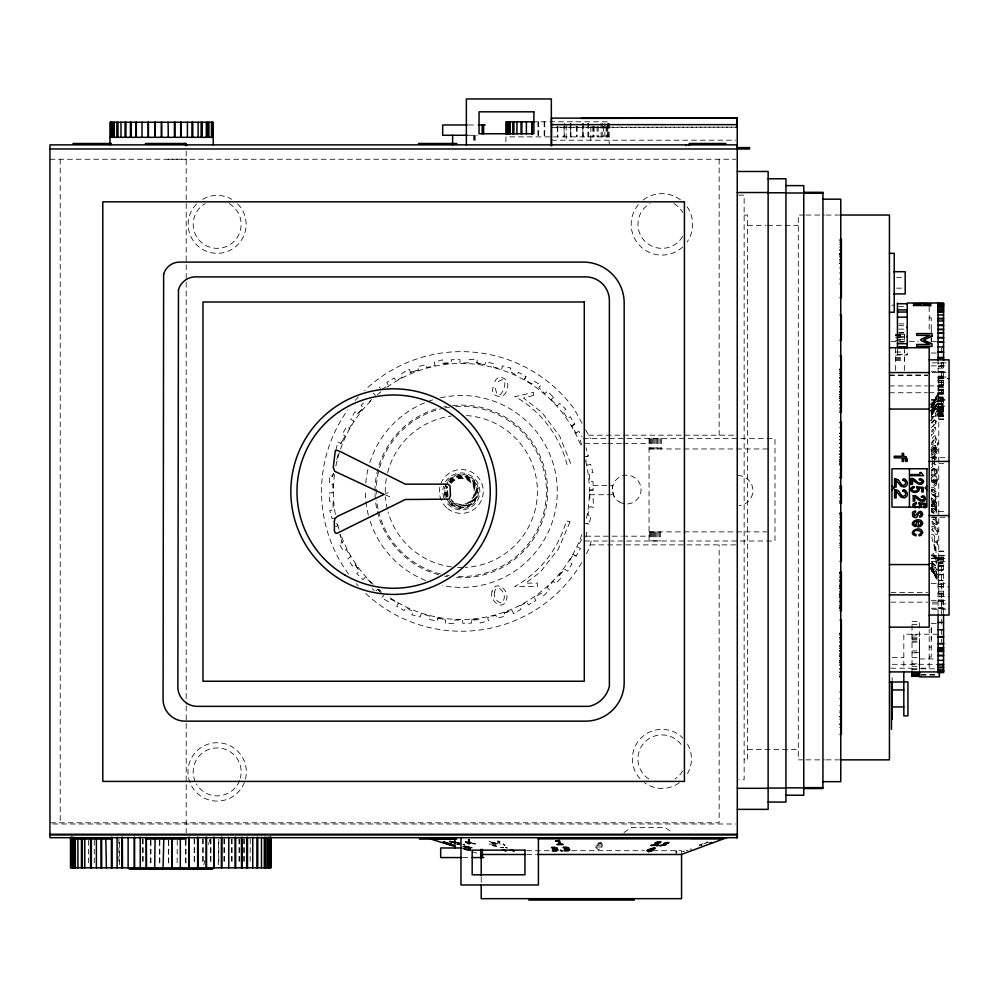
<?xml version="1.0" encoding="UTF-8"?>
<svg xmlns="http://www.w3.org/2000/svg" width="999" height="999" viewBox="0 0 999 999"><rect width="100%" height="100%" fill="white"/><g stroke="black" fill="none" stroke-linecap="round" stroke-linejoin="round"><path stroke-width="0.75" stroke-dasharray="5 3.75" d="M681.568 853.221L681.568 850.711L652.921 850.711M119.43 864.784L119.505 838.848M168.719 840.371L168.619 864.784L168.594 840.371M218.294 864.784L218.381 838.848M931.755 482.629L935.688 481.855L935.701 480.119L931.767 480.519M931.98 404.895L930.656 407.555M934.09 401.173L935.401 399.188M934.789 400.961L936.088 399.2L931.518 407.517M932.429 460.289L932.354 464.21L932.954 463.848M932.454 458.978L933.091 455.994L932.979 462.537M934.127 459.24L934.802 454.945L934.664 462.787M931.567 481.056L931.655 476.985L934.065 483.166L935.588 483.803A3.347 1.686 -88.7 0 0 936.562 482.754C938.635 480.994 935.713 472.589 934.927 477.172L936.388 479.12L935.226 482.142A2.635 1.324 -88.7 0 1 934.177 481.106L932.779 476.585L931.393 475.224M931.905 491.695L931.955 489.198M931.755 420.954L931.805 419.168L935.151 414.385L935.114 415.746L935.801 414.772L935.851 412.537L931.817 418.294L931.867 416.483M936.088 459.278C937.474 454.47 931.88 455.382 931.443 459.128M935.414 459.39L934.402 457.28L932.017 459.627M932.579 570.104L932.691 569.33L935.376 574.612L932.629 569.755M935.564 575.986L936.2 577.834L931.605 569.542M933.84 513.174L932.991 511.938L932.204 512.924M203.821 864.922L204.832 860.539M208.579 844.48L209.927 838.648M936.425 517.207L935.376 518.419L934.977 516.908M333.416 473.239L332.58 476.336L329.345 475.499L329.445 484.215L332.842 484.178L332.929 492.819L329.533 492.857L329.62 501.498L333.017 501.461L333.117 510.164L329.72 510.202L332.068 518.593L335.252 517.707M335.801 450.324L337.974 441.883L340.884 443.519L345.154 435.926L342.245 434.29L346.491 426.76L349.338 428.371L353.584 420.841L350.724 419.243L355.007 411.65L357.742 413.698L363.499 407.767L361.101 405.419L364.123 402.335M336.825 459.503L338.249 453.921M332.58 476.336L333.304 473.514M571.853 426.061L574.775 424.325L570.279 416.745L567.357 418.469L563.011 411.126L565.933 409.39L559.715 403.296L557.33 405.731L551.161 399.687L553.533 397.252L547.365 391.208L544.992 393.643L538.761 387.55L541.133 385.114L533.541 380.844L531.88 383.803L524.35 379.558L526.023 376.598L518.493 372.365L516.82 375.324L509.228 371.041L510.901 368.082L502.46 365.921L501.635 369.131L493.269 366.983L494.093 363.773L485.726 361.626L484.89 364.872L476.873 362.862L477.285 359.465L468.568 359.553L468.606 362.837L459.965 362.924L459.927 359.652L451.286 359.74L451.323 363.074L443.057 363.224L442.582 359.827L434.19 362.175L435.064 365.322L426.748 367.644L425.861 364.498L417.545 366.833L418.444 370.042L410.502 372.327L409.153 369.168L401.648 373.614L403.384 376.536L395.941 380.931L394.218 378.009L386.775 382.405L388.511 385.327L382.58 388.836M581.743 539.348L577.459 546.94L580.419 548.601L576.186 556.131L573.214 554.47L568.98 561.987L571.94 563.661L567.669 571.253L564.922 569.193L559.178 575.137L561.575 577.484L555.531 583.653L553.159 581.343L547.115 587.512L549.487 589.822L543.381 596.053L541.658 593.131L534.153 597.564L535.889 600.486L528.446 604.894L526.723 601.96L519.293 606.368L521.016 609.29L513.523 613.723L512.175 610.576L504.233 612.862L505.119 616.071L496.803 618.393L495.929 615.247L487.599 617.582L488.486 620.716L480.094 623.064L479.607 619.667L471.341 619.817L471.378 623.164L462.737 623.251L462.699 619.979L454.07 620.067L454.095 623.339L445.392 623.438L445.791 620.029L437.787 618.019L436.95 621.266L428.583 619.118L429.395 615.921L421.029 613.773L420.217 616.97L411.775 614.81L413.436 611.85L405.844 607.579L404.183 610.539L396.653 606.293L398.314 603.334L390.796 599.1L389.123 602.06L381.531 597.777L383.866 595.392M585.776 536.788L586.863 532.567L583.566 531.73M589.01 524.2L585.714 523.364L589.01 524.2L591.158 515.834L587.862 514.997L590.034 506.555L593.319 507.392L593.231 498.676L589.835 498.501M591.258 541.008L589.298 547.752A139.798 139.798 0 0 1 585.352 555.968M931.63 512.225L931.505 510.014M931.567 432.03L932.579 430.669L933.466 433.391L934.652 432.455L935.688 429.795L935.464 426.998L934.415 427.447L935.139 429.333L934.39 431.618L933.166 429.071L931.93 430.057A2.735 1.011 -68.4 0 0 931.605 430.557M934.102 516.883L932.567 517.02M931.555 406.93L932.567 404.845L931.667 406.456M931.393 405.194L938.773 391.97M931.68 405.132L936.288 396.665M340.884 443.519L345.154 435.926M524.35 379.558L526.023 376.598M934.852 400.861L936.787 397.852L931.605 407.642M930.706 411.376L933.016 406.993L938.111 402.872L931.305 412.674M931.443 481.331C938.161 473.239 939.21 490.197 931.443 485.489M931.33 411.8L936.175 405.644L935.364 409.215L936.113 408.154L936.088 408.991L931.23 415.946M931.243 415.072C934.09 411.526 939.222 403.271 931.48 410.402M463.648 846.515L469.617 848.213L462.662 846.328M929.182 405.669L938.773 394.817M931.043 423.126L935.401 418.544L936.013 419.842L935.089 422.952L937.437 420.329L937.412 421.516L931.83 427.759M932.017 423.201C938.423 415.084 933.965 426.86 930.931 427.597M931.518 534.69C936.438 533.478 933.965 542.095 936.725 543.219L936.775 538.623L937.512 539.323L937.462 544.93L934.115 542.607L934.639 538.898A2.46 1.049 72.8 0 0 933.915 536.987C931.767 533.803 931.205 539.285 932.941 540.397L932.542 541.321A3.621 1.536 72.8 0 1 931.892 540.159A3.959 1.686 72.8 0 1 931.617 539.46M931.655 414.61L934.402 410.127L934.614 407.455L936.288 404.795L936.513 406.506L937.237 405.269L936.962 403.171L931.717 413.449L932.517 410.252L932.142 410.939A3.621 0.674 -62.5 0 0 931.53 412.237M357.405 413.986L363.499 407.767M369.505 401.561L371.516 399.5M551.161 399.687L553.533 397.252M376.086 590.884L377.634 589.298L380.607 592.17M559.178 575.137L565.272 568.906M931.118 405.694L938.073 399.513L936.875 401.81L937.911 401.236L931.143 407.879M931.13 406.156L937.037 400.624L931.143 407.417M931.455 526.161C939.759 526.535 939.197 542.407 931.692 529.42M930.756 412.937L937.624 406.993L936.3 409.39L937.287 408.891L931.493 414.46M931.767 412.45L936.587 408.091L930.581 414.872M929.182 421.59L938.773 413.062M934.127 463.511L931.692 464.123M931.642 455.332L934.977 452.959L935.464 449.8L936.912 453.159L930.618 457.629M931.18 467.594L932.529 466.645L932.392 464.335M936.026 464.16L934.677 465.109L934.552 462.812M624.038 832.554L631.293 827.409L665.047 827.409L672.302 832.554M931.505 435.976L932.254 434.215L931.53 434.515M931.33 447.964C935.676 442.682 937.561 447.165 935.314 450.924L936.038 450.462L936.026 451.86L931.268 454.945M931.318 449.438C937.761 442.844 935.926 453.259 931.28 453.471M930.643 449.937L934.577 447.515L935.289 444.393L935.239 447.102L936.787 447.365L936.862 450.899L936.2 451.311L935.851 448.326L934.49 452.372L934.54 449.001L930.618 451.423M931.605 500.262L932.816 500.524L933.491 503.121L932.804 505.207L931.592 504.52M574.6 424.026L571.665 425.761L576.248 433.491M575.973 433.042L578.908 431.306L582.13 436.763M371.416 583.304L365.247 577.26L362.962 579.595L356.73 573.501L359.428 571.391L355.169 564.298L352.297 565.996L347.889 558.566L350.711 556.893L346.316 549.462L343.494 551.136L339.061 543.631L342.282 542.732L339.947 534.34L342.282 542.732M683.279 851.66L684.09 851.285M682.642 851.685L684.265 851.023M385.439 493.818L388.099 492.669M708.453 842.219L699.912 845.166A5.719 0.737 -17.4 0 1 699.075 845.129L707.542 841.857M689.997 849.088L691.832 849.1M701.81 844.904L700.749 845.341L701.847 845.117M585.014 456.893L588.286 455.981L585.951 447.652M410.052 372.377L418.444 370.042M335.452 526.623L337.575 526.023L336.413 521.865M586.101 456.593L588.286 455.981M504.233 612.862L512.624 610.514M686.375 850.399L688.036 850.324M931.205 469.455C935.126 466.433 937.661 470.991 935.189 473.788L935.913 473.651L935.901 474.95L931.155 475.874M931.193 470.816C936.912 466.933 936.35 476.223 931.168 474.525M931.505 498.439L932.854 498.813L933.903 501.111C938.073 496.391 937.274 513.061 933.89 505.469L932.841 506.955L931.493 506.268M929.182 569.23L938.773 568.044M500.124 847.527L503.533 847.427L498.513 847.302M589.835 498.713L589.735 490.084L593.131 490.047L593.044 481.406L589.647 481.443L589.56 472.727L592.956 472.689L590.609 464.298L587.337 465.209L585.789 459.665M442.607 363.174L451.323 363.074M589.747 490.084L593.131 490.047M471.341 619.817L480.057 619.73M168.019 159.253L186.201 159.166M551.535 127.46L735.714 127.173L551.523 127.173M532.255 121.803L609.178 121.803M468.543 124.987L477.297 124.987M467.957 135.265L477.297 135.265M549.712 136.875L505.906 136.875L505.906 144.306M553.533 136.875L609.178 136.875M551.523 140.197L735.714 140.197M49.95 159.253L735.739 159.253M738.661 195.142L744.143 195.142L744.143 779.769L738.661 779.769M744.143 215.047L747.577 215.047L747.577 759.852L744.143 759.852M804.47 215.047L798.288 215.047L798.288 759.852L804.47 759.852M806.006 215.047L824.55 215.047M826.098 215.047L838.448 215.047M747.577 225.324L766.021 225.324M767.557 225.324L798.288 225.324M896.59 277.472L902.322 277.472M896.59 288.162L902.322 288.162M891.832 305.17L894.23 305.17M898.601 306.693L907.779 306.693M929.182 317.844L931.23 317.844L931.23 332.355M898.85 323.888L905.843 323.888M898.85 325.699L905.843 325.699M898.85 329.121L905.843 329.121M898.85 332.43L907.242 332.43M898.85 333.054L905.843 333.054M898.85 334.253L905.843 334.253M895.604 334.677L904.507 334.677L904.507 342.62M895.604 334.84L904.507 334.752M895.604 335.389L904.507 335.389M895.604 335.889L904.507 335.889M898.563 336.938L904.507 336.938M898.85 337.038L905.843 337.038M895.604 337.737L904.507 337.737M898.563 339.41L904.507 339.41M895.604 340.259L904.507 340.259M890.958 341.471L907.779 341.471M909.302 341.471L918.481 341.471M932.142 341.471L936.6 341.471M898.563 342.083L904.507 342.083M895.604 352.048L904.507 352.048M931.23 353.034L936.712 353.034M897.452 354.333L907.242 354.333M895.604 355.07L907.242 355.007L907.242 349.088M895.604 357.592L904.507 357.592M895.604 358.454L904.507 358.454M895.604 359.44L904.507 359.44M895.604 360.402L904.507 360.402M932.229 362.849L945.991 362.849M938.086 363.087L943.568 363.087M931.23 365.884L946.078 365.884M938.086 365.971L943.568 365.971M938.086 366.583L943.568 366.583M938.086 368.144L943.568 368.082M938.086 371.553L943.568 371.553M931.23 371.665L946.078 371.728M932.229 372.415L945.991 372.415M938.086 372.702L943.568 372.764M889.435 375.025L927.646 375.025M889.435 375.349L927.646 375.349M938.086 376.086L943.568 376.086M938.086 376.373L943.568 376.373M946.115 377.06L938.773 377.06L938.773 596.391L949.05 596.391M938.086 377.472L943.568 377.472M938.086 377.709L943.568 377.709M938.773 378.509L949.05 378.509M938.773 378.758L949.05 378.758M938.086 380.669L946.115 380.669M938.086 380.944L943.568 380.944M938.086 382.367L943.568 382.367M938.086 382.605L943.568 382.605M941.508 384.253L943.568 384.253M938.773 384.852L946.115 384.852M938.086 385.127L943.568 385.127M938.086 385.402L943.568 385.402M889.435 385.926L927.447 385.926M928.958 385.926L943.568 385.926M938.086 386.263L943.568 386.263M938.086 386.663L943.568 386.663M938.773 387.674L946.115 387.674M938.086 389.61L943.568 389.61M938.086 390.06L943.568 389.897M938.086 390.459L943.568 390.459M941.508 391.071L943.568 391.071M889.435 392.744L927.447 392.744M928.958 392.744L943.568 392.744M938.086 392.944L943.568 392.944M938.086 393.369L943.568 393.369M938.086 393.806L943.568 393.806M938.086 394.205L943.568 394.205M938.086 396.928L943.568 396.928M938.086 397.365L943.568 397.365M938.086 398.339L943.568 398.339M938.086 398.738L943.568 398.738M931.23 399.75L946.078 399.75M931.23 400.124L946.078 400.124M938.086 400.811L943.568 400.811M938.086 401.136L943.568 401.136M938.086 401.373L943.568 401.373M938.086 401.66L943.568 401.66M938.086 403.259L943.568 403.259M938.086 403.821L943.568 403.821M938.086 404.033L943.568 404.033M938.086 404.57L943.568 404.57M941.508 405.744L943.568 405.744M931.23 406.118L946.078 406.118M938.086 406.356L943.568 406.356M938.086 406.905L943.568 406.905M938.086 407.53L943.568 407.53M938.086 408.154L943.568 408.154M938.086 408.516L943.568 408.516M938.086 409.203L943.568 409.203M938.086 409.465L943.568 409.465M938.086 409.827L943.568 409.827M938.086 410.027L943.568 410.027M938.086 411.001L943.568 411.051M938.086 411.426L943.568 411.426M938.086 411.7L946.115 411.663M938.086 412.05L943.568 412.05M938.086 412.824L943.568 412.824M938.086 413.461L943.568 413.461M938.086 413.661L943.568 413.661M938.086 414.373L943.568 414.285M938.086 414.573L943.568 414.573M938.086 415.047L946.115 415.01M938.086 415.247L943.568 415.122M938.086 415.584L943.568 415.684M938.086 415.796L943.568 415.796M938.086 415.921L943.568 416.021M938.086 416.258L943.568 416.258M931.23 416.708L943.568 416.708L943.568 361.725M938.773 418.906L946.115 418.906M938.773 419.43L946.115 419.43M588.561 435.189L735.788 435.189M583.241 438.648L774.987 438.648L774.987 541.008L610.739 541.008M584.79 443.506L606.218 443.506M607.742 443.506L621.515 443.506M623.039 443.506L649.05 443.506M649.05 448.963L768.281 448.963M931.23 457.667L949.05 457.667M938.773 463.586L946.115 463.586M593.094 485.539L612.887 485.539L612.312 489.248L614.085 496.478M589.797 494.73L613.398 494.73M938.773 511.55L946.115 511.55M931.23 517.282L949.05 517.282M649.05 531.88L766.733 531.88M585.938 536.188L621.341 536.188M622.877 536.188L649.05 536.188M584.702 541.008L609.652 541.008M590.134 544.88L624.325 544.88M625.761 544.88L737.274 544.88M938.773 551.173L946.115 551.173M938.773 551.298L946.115 551.298M931.23 555.731L946.078 555.731M938.773 555.869L946.115 555.869M938.773 557.342L946.115 557.342M931.23 558.166L943.568 558.166M931.23 558.404L946.078 558.404M938.086 559.04L943.568 559.04M938.086 559.14L943.568 559.14M938.086 559.465L943.568 559.428M938.086 560.102L943.568 560.102M931.23 561.563L946.078 561.45M938.086 562.312L943.568 562.312M938.086 562.949L943.568 562.949M938.086 563.399L943.568 563.399M938.086 565.159L943.568 565.247M938.086 565.784L943.568 565.784M938.086 566.658L943.568 566.658M941.508 569.405L943.568 569.405M938.086 569.767L943.568 569.767M938.086 570.304L943.568 570.304M938.086 574.288L943.568 574.288M938.086 574.413L943.568 574.413M938.086 574.825L943.568 574.825M938.086 580.294L943.568 580.294M938.086 580.719L943.568 580.719M931.23 583.379L946.078 583.379M938.773 584.627L946.115 584.627M938.086 586.188L943.568 586.338M938.086 586.6L943.568 586.6M938.773 586.888L949.05 586.888M938.773 591.196L946.115 591.196M890.958 592.569L927.646 592.569M938.086 593.206L943.568 593.206M938.086 593.468L943.568 593.468M938.773 594.305L946.115 594.305M938.773 596.141L946.115 596.141M938.086 600.062L943.568 600.062M938.086 600.237L943.568 600.237M931.23 600.324L946.078 600.436M938.086 601.348L943.568 601.348M890.958 602.147L927.646 602.147M932.142 602.147L943.568 602.147M932.229 603.908L949.05 603.908M938.086 607.592L943.568 607.679M931.23 608.241L949.05 608.241M938.086 608.503L943.568 608.603M932.229 609.278L945.991 609.278M931.23 623.463L938.086 623.463M912.012 624.6L919.542 624.6M938.086 634.203L903.82 634.203L903.82 669.917M912.012 634.964L919.542 634.964M912.012 637.137L919.542 637.137L919.642 652.846L912.012 652.846M912.012 638.511L919.542 638.511M912.012 639.372L919.542 639.372M912.012 641.083L919.542 641.083M912.012 642.157L919.542 642.157L919.642 652.459L912.012 652.459M929.182 647.027L931.23 647.027M912.012 650.973L919.642 650.824L919.642 668.206L929.182 668.206L929.182 629.07M929.182 657.055L931.23 657.055L931.23 626.56M892.307 657.517L903.82 657.517M912.012 657.517L919.542 657.517L919.642 668.206M919.542 658.94L936.363 658.94M912.012 663.848L919.542 663.848M892.307 664.31L938.086 664.31M912.012 666.321L919.542 666.321M890.933 668.206L912.012 668.206M912.012 668.818L939.422 668.818M912.012 669.318L919.542 669.318M921.078 674.762L939.422 674.762M921.078 675.024L937.886 675.024M747.577 749.575L798.288 749.575M806.006 759.852L824.55 759.852M826.098 759.852L838.448 759.852M50.549 822.789L719.155 822.789L719.155 544.88M52.885 823.988L735.739 823.988M462.737 847.964L470.979 847.964M526.66 850.711L550.861 850.711M571.69 850.711L644.405 850.711M526.66 854.482L535.701 854.482M462.737 857.567L470.979 857.567M457.018 844.292L459.79 844.492M456.705 844.005L459.478 844.355M929.182 410.439L938.773 411.376M929.182 563.224L938.773 564.697M470.641 849.999L469.505 849.924L470.754 850.424M471.029 849.075L468.119 848.538L470.666 849.375M463.836 844.929L464.572 845.029L462.799 844.417L464.835 844.605L463.748 844.217M931.193 487.787C937.624 485.551 937.886 498.963 931.305 493.943M931.193 489.373C936.75 487.5 936.7 497.527 931.205 493.681M476.448 362.712L484.89 364.872M931.33 490.272L936.075 491.496L935.526 496.241L936.213 498.339L935.326 499.887L931.28 498.951M931.318 491.72L934.964 492.744L935.264 494.58L937.561 495.092L937.561 496.665L931.205 495.254C936.3 494.505 937.387 501.148 931.28 497.502M931.268 501.023L936.013 502.247L936.163 505.394L935.763 510.439L931.205 509.702M931.255 502.472C936.35 501.748 937.237 508.316 931.243 504.695M931.23 506.043C936.313 505.319 937.237 511.9 931.218 508.254M437.787 618.019L446.216 620.192M457.08 842.407L459.752 843.131M463.311 848.663L466.77 849.812L463.623 848.688M470.741 850.574L464.685 848.588L471.353 850.024M463.611 849.113L478.259 853.583M456.73 842.145L459.165 842.981M470.654 848.126L467.769 847.115M463.786 848.338L468.069 849.824L462.749 848.326L467.008 849.525L463.661 848.363M470.654 847.951L465.472 845.878L471.978 847.951M456.743 842.319L459.515 843.306M457.342 842.731L461.251 844.068M931.468 508.753L936.125 513.199M459.328 844.03L456.693 843.069M459.515 843.905L457.305 843.094M472.277 847.826L464.398 845.541L465.696 846.303M385.502 494.98L389.672 496.715M936.85 513.249L936.625 506.53L931.955 503.808L931.955 505.207C937.249 505.494 937.974 512.137 931.967 507.342L931.98 508.653C937.249 508.953 937.999 515.596 931.98 510.801L931.992 512.2L936.85 514.597M507.829 848.039L505.556 847.389L506.68 848.051M573.226 554.47L576.186 556.131M935.414 517.282C938.398 519.617 933.353 520.367 932.017 517.744L932.017 519.055C937.299 519.355 938.049 525.998 932.03 521.191L932.03 522.589L936.9 524.987L936.662 516.92M931.305 571.003L938.773 577.235M373.189 393.069L375.549 395.379M377.634 589.298L382.829 594.38M372.215 588.661L374.275 590.671M931.518 554.645L932.229 555.481A17.757 5.307 65.9 0 0 934.24 557.43L936.138 558.553L935.913 562.412L936.725 563.611L937 558.778L934.377 556.53A18.444 5.507 65.9 0 1 932.317 554.507L931.592 553.646M931.58 475.599C936.313 479.27 933.703 468.331 936.438 469.58L936.438 475.024L937.174 474.85L937.174 468.219L933.915 467.994L934.39 472.814A2.46 1.199 -85.8 0 1 933.665 474.425C931.193 475.699 931.205 470.442 932.766 469.555L932.379 468.119A3.621 1.761 -85.8 0 0 931.742 468.918A3.959 1.923 -85.8 0 0 931.468 469.493M931.493 562.125C933.428 562.737 938.685 571.028 934.952 566.995L937.025 570.054L936.6 567.544A3.347 0.624 62.5 0 0 935.638 565.596L931.767 561.888L931.655 559.115M931.543 567.607L937.025 577.385L931.468 567.257M931.468 568.656L931.892 569.38L931.543 568.543M379.283 386.85L381.006 389.772M355.169 564.298L359.603 571.803M932.179 570.804L934.227 573.988L933.915 573.001M930.843 567.744L937.037 578.808L935.214 575.661M933.84 571.515L936.288 576.098L931.543 567.844M929.919 567.057L938.773 582.941M933.103 570.928L931.468 567.944M582.042 423.301L574.075 408.778A139.798 139.798 0 0 0 364.66 390.459M585.664 429.907L590.459 438.648M931.493 505.194L932.716 506.456L932.716 504.945C930.269 498.489 934.315 500.761 934.277 506.456C937.124 506.98 936.488 501.111 935.027 499.637C935.588 500.536 935.039 508.741 934.215 502.547A1.873 0.912 82.6 0 1 935.151 501.648L936.113 504.145L935.139 505.906A1.873 0.912 82.6 0 1 934.215 504.283L933.491 499.55L932.267 498.738A2.735 1.324 85.8 0 0 931.468 499.537M580.344 440.184L581.905 445.779M919.542 652.747L919.642 666.583M194.156 838.848L194.256 864.784M142.969 838.848L143.069 864.784M238.973 838.848L239.036 864.784M943.568 613.661L943.568 557.492L938.086 557.492L938.086 613.761M941.508 347.977L941.508 355.656M941.508 362.662L941.508 408.516M941.508 566.658L941.508 627.896M941.508 629.607L941.508 637.861M941.508 639.223L941.508 642.095M938.086 359.203L938.086 416.708M931.305 330.032L931.305 332.817M931.305 338.211L931.305 341.233M931.305 627.797L931.305 639.697M931.23 336.813L931.23 342.482M929.182 306.693L929.182 332.555M919.542 671.603L919.542 621.603L912.012 621.603L912.012 671.153M904.507 347.927L904.507 370.579M897.452 349.088L897.452 355.007M895.604 347.927L895.604 370.567M892.169 677.672L892.169 680.456M719.155 159.166L719.155 435.189M676.723 850.711L676.723 853.221M675.911 850.711L675.911 853.221M661.65 438.648L661.65 448.963M660.626 531.88L660.626 541.008M660.277 438.648L660.277 448.963M659.34 531.88L659.34 541.008M658.928 438.648L658.928 448.963M658.066 531.88L658.066 541.008M657.604 438.648L657.604 448.963M656.83 531.88L656.83 541.008M656.318 438.648L656.318 448.963M655.619 531.88L655.619 541.008M655.082 438.648L655.082 448.963M654.47 531.88L654.47 541.008M653.895 438.648L653.895 448.963M653.371 531.88L653.371 541.008M652.772 438.648L652.772 448.963M652.347 531.88L652.347 541.008M651.723 438.648L651.723 448.963M651.385 531.88L651.385 541.008M650.749 438.648L650.749 448.963M650.524 531.88L650.524 541.008M649.85 438.648L649.85 448.963M649.737 531.88L649.737 541.008M649.05 438.648L649.05 541.008M609.178 123.314L609.178 144.306M608.304 123.314L608.304 136.875M607.817 126.324L607.817 136.875M607.417 123.314L607.417 136.875M606.942 126.324L606.942 136.875M606.068 126.324L606.156 136.875M604.845 123.314L604.845 136.875M603.571 126.324L603.571 136.875M602.26 123.314L602.26 136.875M600.998 123.314L601.173 136.875M598.164 126.324L598.164 136.875M597.077 126.324L597.077 136.875M594.055 126.324L594.055 136.875M593.219 126.324L593.219 136.875M592.969 126.324L592.969 136.875M590.834 126.623L590.834 140.197M588.711 123.314L588.711 136.875M587.874 123.314L587.874 136.875M583.366 123.314L583.366 136.875M582.842 126.324L582.842 136.875M582.529 123.314L582.529 136.875M577.135 126.324L577.135 136.875M576.61 126.324L576.61 136.875M570.916 123.314L570.916 136.875M570.729 126.324L570.729 136.875M570.392 123.314L570.392 136.875M566.158 125.112L566.158 140.197M564.223 123.314L564.223 136.875M564.048 126.324L564.048 136.875M557.729 126.324L557.729 136.875M557.542 126.324L557.542 136.875M557.367 126.324L557.367 136.875M544.705 121.803L544.705 136.875M544.18 121.803L544.18 136.875M538.473 121.803L538.473 136.875M537.949 121.803L537.949 136.875M481.193 877.347L481.193 883.441M475.162 135.265L475.162 143.494M474.363 135.265L474.363 143.494M473.676 135.265L473.676 143.494M469.455 839.16L469.455 847.964M469.018 839.16L469.018 847.964M468.256 839.16L468.256 847.964M250.212 838.848L250.212 864.784M244.455 838.848L244.455 864.784M243.681 838.848L243.681 864.784M239.723 838.848L239.723 864.784M232.118 838.848L232.118 864.784M231.531 838.848L231.531 864.784M224.513 838.848L224.513 864.784M223.926 838.848L223.926 864.784M218.769 838.848L218.769 864.784M210.951 838.848L210.951 864.784M210.589 838.848L210.589 864.784M203.134 838.848L203.134 864.784M202.785 838.848L202.785 864.784M194.505 838.848L194.505 864.784M186.201 151.011L186.201 280.669M186.201 282.23L186.201 704.395M186.201 705.956L186.201 832.829M185.876 840.371L185.876 864.784M185.764 840.371L185.764 864.784M177.248 840.371L177.135 864.784M159.803 840.371L159.803 864.784M159.665 840.371L159.665 864.784M150.874 840.371L150.874 864.784M150.724 840.371L150.724 864.784M142.807 838.848L142.807 864.784M118.906 838.848L118.906 864.784M94.256 840.371L94.256 864.784M88.412 840.371L88.412 864.784M60.227 159.253L60.227 823.988M682.692 770.878A23.988 23.988 0 0 1 674.974 779.008M648.851 779.008A23.988 23.988 0 0 1 645.404 741.483A23.988 23.988 0 0 1 682.692 746.89M682.692 236.351A23.988 23.988 0 0 1 644.954 241.321A23.988 23.988 0 0 1 649.924 203.584M673.9 203.584A23.988 23.988 0 0 1 682.692 212.362M229.158 203.584A23.988 23.988 0 0 1 235.539 239.772A23.988 23.988 0 0 1 198.789 239.772A23.988 23.988 0 0 1 205.17 203.584M239.56 780.494A23.988 23.988 0 0 1 196.391 783.89M195.255 781.668A23.988 23.988 0 0 1 215.272 747.989A23.988 23.988 0 0 1 240.334 778.109M581.643 562.662A139.798 139.798 0 0 1 363.586 591.396M358.254 585.889A139.798 139.798 0 0 1 356.206 583.603M348.589 574.113A139.798 139.798 0 0 1 347.727 409.99M355.207 400.449A139.798 139.798 0 0 1 358.241 397.028M737.811 475.487A15.072 15.072 0 0 1 752.884 489.91A15.072 15.072 0 0 1 739.123 505.581M440.447 397.814A95.941 95.941 0 0 1 557.267 490.359A95.941 95.941 0 0 1 442.569 585.539M425.636 580.506A95.941 95.941 0 0 1 369.568 519.43M368.381 515.184A95.941 95.941 0 0 1 365.397 490.322M365.771 482.967A95.941 95.941 0 0 1 368.206 468.369M369.792 462.724A95.941 95.941 0 0 1 433.354 399.675M452.547 405.557A86.351 86.351 0 0 1 547.677 490.921A86.351 86.351 0 0 1 453.583 577.447M447.589 576.698A86.351 86.351 0 0 1 444.605 576.161M438.723 574.787A86.351 86.351 0 0 1 375.437 500.237M375.299 498.726A86.351 86.351 0 0 1 375 492.682M374.987 491.171A86.351 86.351 0 0 1 437.799 408.366M443.631 406.943A86.351 86.351 0 0 1 446.565 406.381M466.508 415.559A76.061 76.061 0 0 1 537.4 492.057A76.061 76.061 0 0 1 465.309 567.407M462.262 567.507A76.061 76.061 0 0 1 457.692 567.432M451.56 566.883A76.061 76.061 0 0 1 388.099 512.025M387.337 509.09A76.061 76.061 0 0 1 385.464 496.94M385.277 492.37A76.061 76.061 0 0 1 386.625 477.122M387.624 472.652A76.061 76.061 0 0 1 451.248 416.059M445.517 481.843A18.506 18.506 0 0 1 472.927 477.023A18.506 18.506 0 0 1 474.125 504.82A18.506 18.506 0 0 1 446.403 502.385M444.08 498.139A18.506 18.506 0 0 1 443.568 486.263M445.367 497.652A17.133 17.133 0 0 1 462.462 474.35A17.133 17.133 0 0 1 476.348 499.7A17.133 17.133 0 0 1 447.515 501.573M451.186 483.291A13.024 13.024 0 0 1 470.342 482.042A13.024 13.024 0 0 1 469.917 501.248A13.024 13.024 0 0 1 450.824 499.138M455.644 406.531A85.102 85.102 0 0 1 546.441 490.959A85.102 85.102 0 0 1 456.63 576.423M449.263 575.699A85.102 85.102 0 0 1 446.316 575.212M440.484 573.963A85.102 85.102 0 0 1 378.696 511.775M378.034 508.903A85.102 85.102 0 0 1 376.673 500.112M376.273 494.155A85.102 85.102 0 0 1 379.195 469.168M379.595 467.732A85.102 85.102 0 0 1 442.445 408.466M445.317 407.867A85.102 85.102 0 0 1 449.712 407.142M449.051 481.58A15.759 15.759 0 0 1 472.24 480.069A15.759 15.759 0 0 1 471.715 503.309A15.759 15.759 0 0 1 448.613 500.761M446.64 497.152A15.759 15.759 0 0 1 446.416 486.376M449.587 482.005A15.072 15.072 0 0 1 471.765 480.569A15.072 15.072 0 0 1 471.266 502.784A15.072 15.072 0 0 1 449.175 500.362M447.277 496.903A15.072 15.072 0 0 1 447.065 486.588M450.112 482.43A14.386 14.386 0 0 1 470.991 480.769A14.386 14.386 0 0 1 471.428 501.71A14.386 14.386 0 0 1 450.512 500.924M447.914 496.653A14.386 14.386 0 0 1 447.714 486.813M450.649 482.867A13.711 13.711 0 0 1 470.529 481.281A13.711 13.711 0 0 1 470.954 501.223A13.711 13.711 0 0 1 451.024 500.474M448.176 495.279A13.711 13.711 0 0 1 448.364 487.037M585.701 461.101A128.022 128.022 0 0 1 585.789 521.428M581.855 534.627A128.022 128.022 0 0 1 387.187 595.816M381.143 591.246A128.022 128.022 0 0 1 378.808 589.323M373.139 584.24A128.022 128.022 0 0 1 340.934 534.952M338.998 529.183A128.022 128.022 0 0 1 336.963 521.803M335.377 514.323A128.022 128.022 0 0 1 334.603 473.389M335.889 465.934A128.022 128.022 0 0 1 371.765 399.987M377.385 394.792A128.022 128.022 0 0 1 380.894 391.858M386.925 387.275A128.022 128.022 0 0 1 581.73 447.952M237.637 203.871A28.959 28.959 0 0 1 237.637 244.842A28.959 28.959 0 0 1 196.678 244.842A28.959 28.959 0 0 1 196.678 203.871M202.685 199.276A28.959 28.959 0 0 1 231.643 199.276M687.087 206.743A30.732 30.732 0 0 1 687.087 241.97M682.679 247.003A30.732 30.732 0 0 1 640.184 246.079A30.732 30.732 0 0 1 639.26 203.596M643.206 199.975A30.732 30.732 0 0 1 680.619 199.975M244.418 782.354A29.196 29.196 0 0 1 195.13 791.058A29.196 29.196 0 0 1 210.589 743.456A29.196 29.196 0 0 1 245.354 779.457M687.499 744.105A29.545 29.545 0 0 1 687.499 773.651M679.27 782.779A29.545 29.545 0 0 1 644.555 782.779M639.959 778.658A29.545 29.545 0 0 1 641.57 737.462A29.545 29.545 0 0 1 682.804 737.999M467.969 847.127A10.802 1.249 17.2 0 1 465.934 846.34M931.443 563.399A3.546 0.662 62.5 0 1 932.417 564.535L936.587 571.653L937.05 574.6A3.534 0.662 62.5 0 1 936.2 573.776L935.314 571.815C940.184 579.058 927.559 555.731 933.091 568.319L933.116 568.993L931.867 566.72A3.746 0.699 62.5 0 1 931.555 566.021M936.575 479.895L936.562 481.331L937.449 481.156L937.462 479.72L936.575 479.895M937.362 558.416L937.074 559.428L935.901 555.244L936.013 557.879L932.829 552.959L936.7 562L936.6 559.89L937.899 560.576L937.287 557.392L937.362 558.416M494.555 592.082C492.395 597.976 501.873 608.416 504.02 598.838C506.193 592.931 496.703 582.479 494.555 592.082M931.617 450.961L931.592 452.46L934.09 450.561L937.836 451.511L937.861 449.725L934.927 449.188L937.936 444.168L937.961 442.495L934.165 449.026L931.617 450.961M936.75 411.213L936.725 412.137L937.649 409.927L936.75 411.213M489.073 841.108L495.317 845.017L496.316 844.954L490.759 841.495L500.699 844.979L498.401 841.508C516.645 853.558 491.121 833.441 499.038 844.267L489.073 841.108M495.454 388.261C498.976 410.252 513.611 369.38 497.29 382.392L494.817 381.73C498.538 372.003 511.725 380.357 506.78 388.786C506.58 399.6 489.897 398.439 492.932 387.587L495.454 388.261M936.775 438.324L935.201 442.669L935.164 441.446C936.787 429.807 934.589 444.655 932.379 445.005A2.398 1.061 -74.8 0 1 931.767 444.592C929.619 441.77 935.214 430.969 936.775 438.324M492.07 591.371C488.648 600.599 503.184 612 506.505 599.562C509.94 590.309 495.417 578.921 492.07 591.371M465.309 841.932L470.104 843.531L465.309 841.932M469.717 842.219L474.525 843.818L469.717 842.219M595.816 846.952C596.678 850.261 602.322 850.411 597.14 847.065L602.185 846.915L595.816 846.952M936.612 482.205C930.718 491.57 930.057 475.624 936.612 482.205M932.379 441.433L932.716 443.431L934.24 438.561L932.379 441.433M599.263 843.406C611.051 847.701 587.05 844.405 601.223 845.129C589.722 841.57 612.774 842.719 599.263 843.406M932.03 527.572C935.039 538.199 941.358 530.556 932.03 527.572M932.005 567.919L936.375 576.61L932.005 567.919M937.187 404.058L931.955 409.365L937.187 404.058M464.51 846.777L468.543 847.964L464.51 846.777M495.104 845.079L493.331 845.454L498.563 846.215L494.255 846.203L492.132 845.304L492.819 845.054C486.775 844.155 489.922 843.069 495.104 845.079M570.004 521.94L558.404 549.025L540.197 572.19L525.611 583.116L537.362 583.116L537.362 586.538L514.76 586.538A109.066 109.066 0 0 0 566.346 520.916L570.004 521.94M471.253 843.718L467.632 843.518L464.148 841.745L470.979 841.945L475.674 844.005L471.253 843.718M937.799 522.015L934.19 523.526L931.705 521.953L931.73 523.526L934.152 525.062L937.924 531.406L937.899 529.545L934.952 524.787L937.824 523.763L937.799 522.015M533.454 395.429L523.613 398.077L542.07 412.587L559.727 436.176L570.691 463.524L567.007 464.46A109.066 109.066 0 0 0 516.97 397.639L514.76 396.69L533.454 392.382L533.454 395.429M934.44 545.229L933.953 544.467L934.714 551.373L934.44 545.229M935.838 547.377L935.339 546.615L936.1 553.521L935.838 547.377M619.23 501.86A14.386 14.386 0 0 0 641.083 489.872A14.386 14.386 0 0 0 619.78 476.948A14.386 14.386 0 0 0 619.23 501.86M447.602 508.541A21.928 21.928 0 0 0 483.004 494.792A21.928 21.928 0 0 0 453.396 471.004A21.928 21.928 0 0 0 447.602 508.541M451.036 504.27A16.446 16.446 0 0 0 477.584 493.956A16.446 16.446 0 0 0 455.382 476.111A16.446 16.446 0 0 0 451.036 504.27"/><path stroke-width="1.5" d="M264.31 867.844L264.323 837.312M269.193 867.844L269.193 837.312M551.523 145.929L551.523 118.132L737.262 118.132L737.274 127.173L737.262 118.132L581.181 118.382M256.88 867.844L256.943 837.312M172.253 838.848L172.14 867.844L172.153 838.848M221.341 867.844L221.441 837.312M154.67 867.844L155.082 838.848M163.074 867.844L163.786 838.848M737.212 147.602L737.299 144.867L49.95 144.867L49.95 837.686L737.299 837.686L737.237 118.132L737.25 124.65L551.523 124.65M926.935 486.201L925.174 487.924L926.935 489.722M891.982 489.722L893.818 487.924L891.982 486.038M710.389 842.869L709.902 843.306L711.525 842.457M447.127 843.643L448.701 844.08M918.955 507.942L920.778 506.968A2.185 2.185 0 0 0 921.415 505.382A1.798 1.798 0 0 0 920.953 504.17L923.988 504.17L923.988 507.692L925.461 507.692L925.461 503.409L918.818 502.772L918.818 503.696C922.289 505.919 916.632 508.441 914.834 506.243A1.411 1.411 0 0 1 914.397 505.219L916.483 503.608L916.483 502.534L913.411 503.771A2.173 2.173 0 0 0 912.849 505.257L913.536 506.905L915.484 507.929M450.736 844.729L452.085 844.992L450.037 844.667C459.003 847.027 435.239 839.984 446.341 843.331M534.253 121.803L505.906 121.803L505.906 133.866M467.207 124.987L442.669 124.987L442.669 135.265L467.207 135.265M478.583 124.987L485.114 124.987M109.965 137.325L213.237 137.325M72.989 143.494L111.376 143.494M145.379 143.494L185.839 143.494L185.152 143.494M418.469 143.494L456.855 143.494M689.073 143.494L725.861 143.494M689.073 144.867L689.859 144.867M49.95 148.976L749.587 148.976L749.587 147.602L736.887 147.602L736.887 144.867M737.299 171.478L768.131 171.478L768.131 809.365L737.299 809.365M768.131 178.784L785.951 178.784L785.951 802.06L768.131 802.06M785.951 185.614L803.77 185.614L803.77 795.229L785.951 795.229M803.77 192.32L822.951 192.32L822.951 788.523L803.77 788.523M737.299 192.532L768.131 192.532M768.131 192.782L785.951 192.782M785.951 192.994L803.77 192.994M803.77 193.219L822.951 193.219M822.951 199.176L840.771 199.176L840.771 781.668L822.951 781.668M839.997 215.047L889.435 215.047L889.435 759.852L839.997 759.852M840.084 239.685L841.37 239.685M840.084 240.634L841.37 240.634M840.084 242.208L841.37 242.208M840.084 244.418L841.37 244.418M840.084 247.103L841.37 247.103M840.084 249.987L841.37 249.987M840.084 250.15L841.37 250.15M889.435 253.346L894.23 253.346L894.23 312.287L889.435 312.287M840.084 253.534L841.37 253.521M840.084 253.933L841.37 253.933M840.084 254.208L841.37 254.208M840.084 255.157L841.37 255.157M840.084 256.268L841.37 256.268M840.084 257.205L841.37 257.255M840.084 259.415L841.37 259.415M840.084 260.065L841.37 260.065M840.084 261.663L841.37 261.663M840.084 263.349L841.37 263.349M840.084 263.461L841.37 263.461M840.084 267.757L841.37 267.757M893.73 271.703L905.194 271.703L905.194 293.943L893.73 293.943M840.084 272.939L841.37 272.939M840.084 279.021L841.37 279.021M840.084 283.766L841.37 283.766M840.084 297.665L841.37 297.665L841.37 239.373M897.452 303.733L907.242 303.733M938.086 304.583L943.568 304.583M938.086 305.257L943.568 305.257M938.086 305.432L943.568 305.432M938.086 306.106L943.568 306.106M938.086 307.055L943.568 307.055M938.086 307.68L943.568 307.68M938.086 309.303L943.568 309.303M897.452 309.915L907.242 309.915M938.086 309.927L943.568 309.927M938.086 311.563L943.568 311.563M897.452 312.038L907.242 312.038M938.086 312.088L943.568 312.088M840.084 314.922L841.37 314.922L841.37 340.322L840.084 340.322M938.086 314.935L943.568 314.935M897.452 317.145L907.242 317.145M938.086 318.319L943.568 318.319M938.086 318.843L943.568 318.843M938.086 320.979L943.568 320.979M938.086 325.125L943.568 325.125M938.086 325.524L943.568 325.524M906.568 327.447L907.242 327.447M938.086 329.27L943.568 329.27M938.086 329.67L943.568 329.67M938.086 333.054L943.568 333.054M938.086 333.291L943.568 333.291M906.568 336.488L907.242 336.488M938.086 337.512L943.568 337.512M938.086 337.749L943.568 337.749M938.086 341.97L943.568 341.97M938.086 342.207L943.568 342.207M897.452 343.681L907.242 343.681M897.452 346.94L907.242 346.94M938.086 346.94L943.568 346.94M889.435 347.739L929.182 347.739L929.182 627.16L889.435 627.16M938.086 352.172L943.568 352.172M938.086 352.235L943.568 352.235M840.084 356.019L841.37 356.019L841.37 412.325L840.084 412.325M938.086 357.467L943.568 357.467M938.086 358.129L943.568 358.129M929.182 359.852L949.05 359.852L949.05 615.047L929.182 615.047M840.084 369.068L841.37 369.068M840.084 369.33L841.37 369.33M840.084 369.667L841.37 369.667M840.084 370.13L841.37 370.13M840.084 371.453L841.37 371.453M889.435 372.565L929.182 372.565M840.084 373.301L841.37 373.301M840.084 373.476L841.37 373.476M840.084 373.676L841.37 373.676M840.084 375.562L841.37 375.562M840.084 377.61L841.37 377.61M840.084 377.684L841.37 377.684M840.084 378.084L841.37 378.097M840.084 380.919L841.37 380.894M840.084 381.868L841.37 381.868M840.084 382.055L841.37 382.055M840.084 384.016L841.37 383.966M840.084 386.401L841.37 386.401M840.084 386.963L841.37 386.8M840.084 387.05L841.37 387.05M840.084 389.81L841.37 389.71M840.084 391.496L841.37 391.496M840.084 391.92L841.37 391.92M840.084 392.207L841.37 392.307M840.084 394.455L841.37 394.455M840.084 394.53L841.37 394.53M840.084 396.228L841.37 396.328L840.084 396.366M840.084 396.64L841.37 396.64M840.084 397.677L841.37 397.652M840.084 398.451L841.37 398.451M840.084 398.713L841.37 398.713M840.084 400.599L841.37 400.599M840.084 400.961L841.37 400.961M840.084 404.632L841.37 404.632M840.084 404.882L841.37 404.882M840.084 407.992L841.37 407.992M840.084 408.129L841.37 408.129M889.435 409.053L929.182 409.053M840.084 410.464L841.37 410.402M840.084 411.838L841.37 411.85M840.084 422.115L841.37 422.115L841.37 478.022L840.084 478.022M840.084 422.714L841.37 422.714M840.084 427.547L841.37 427.547M840.084 433.266L841.37 433.266M840.084 433.479L841.37 433.479M840.084 436.288L841.37 436.288M840.084 436.663L841.37 436.663M840.084 439.597L841.37 439.597M840.084 439.81L841.37 439.81M840.084 443.206L841.37 443.206M840.084 443.419L841.37 443.419M840.084 447.152L841.37 447.152M840.084 447.752L841.37 447.752M840.084 450.799L841.37 450.799M840.084 451.273L841.37 451.273M840.084 454.07L841.37 454.07M840.084 454.208L841.37 454.208M840.084 454.445L841.37 454.445M840.084 456.993L841.37 456.993M840.084 457.255L841.37 457.255M840.084 459.54L841.37 459.54M840.084 459.715L841.37 459.715M840.084 460.214L841.37 460.214M929.182 461.426L949.05 461.426M840.084 461.613L841.37 461.613M840.084 461.7L841.37 461.7M840.084 463.086L841.37 463.124M840.084 463.973L841.37 463.986M840.084 464.273L841.37 464.273M840.084 465.447L841.37 465.447M840.084 469.892L841.37 469.892M840.084 473.451L841.37 473.451M840.084 475.986L841.37 475.986M840.084 477.51L841.37 477.51M840.084 485.864L841.37 485.864L841.37 503.271L840.084 503.271M840.084 486.501L841.37 486.513M840.084 487.774L841.37 487.774M840.084 488.411L841.37 488.436M840.084 494.493L841.37 494.493M840.084 494.592L841.37 494.592M840.084 500.699L841.37 500.724M840.084 501.423L841.37 501.423M840.084 502.634L841.37 502.622M840.084 513.124L841.37 513.124L841.37 561.313L840.084 561.313M840.084 513.411L841.37 513.411M840.084 514.31L841.37 514.31M929.182 515.571L949.05 515.571M840.084 515.796L841.37 515.796M840.084 517.869L841.37 517.869M840.084 520.804L841.37 520.804M840.084 524.05L841.37 524.05M840.084 526.573L841.37 526.573M840.084 526.798L841.37 526.798M840.084 527.622L841.37 527.472M840.084 528.683L841.37 528.683M840.084 530.544L841.37 530.544M840.084 531.518L841.37 531.518M840.084 532.979L841.37 532.979M840.084 535.639L841.37 535.639M840.084 535.914L841.37 535.914M840.084 543.044L841.37 543.044M840.084 543.756L841.37 543.756M840.084 545.566L841.37 545.566M840.084 547.764L841.37 547.764M889.435 564.572L929.182 564.572M840.084 572.115L841.37 572.115L841.37 610.714L840.084 610.714M840.084 572.452L841.37 572.452M840.084 572.852L841.37 572.852M840.084 573.114L841.37 573.114M840.084 573.451L841.37 573.451M840.084 575.074L841.37 575.112M840.084 576.723L841.37 576.723M840.084 577.447L841.37 577.447M840.084 579.258L841.37 579.258M840.084 580.332L841.37 580.332M840.084 581.043L841.37 581.043M840.084 581.568L841.37 581.568M840.084 583.678L841.37 583.678M840.084 584.964L841.37 584.964M840.084 585.339L841.37 585.377M840.084 585.913L841.37 585.876M840.084 586.45L841.37 586.475M840.084 586.613L841.37 586.613M840.084 587.474L841.37 587.474M840.084 588.536L841.37 588.536M840.084 588.761L841.37 588.761M840.084 591.72L841.37 591.72M840.084 592.969L841.37 592.969M840.084 593.656L841.37 593.656M840.084 594.517L841.37 594.517M840.084 594.717L841.37 594.717M889.435 594.867L929.182 594.867M840.084 594.992L841.37 594.992M840.084 595.516L841.37 595.491M840.084 595.816L841.37 595.816M840.084 596.69L841.37 596.69M840.084 597.365L841.37 597.365M840.084 598.076L841.37 598.076M840.084 599.712L841.37 599.712M840.084 601.086L841.37 601.086M840.084 601.298L841.37 601.298M840.084 603.746L841.37 603.746M840.084 605.419L841.37 605.419M840.084 605.918L841.37 605.918M840.084 606.868L841.37 606.868M840.084 607.479L841.37 607.479M840.084 607.892L841.37 607.892M840.084 608.403L841.37 608.403M840.084 608.716L841.37 608.716M840.084 620.217L841.37 620.217L841.37 676.523L840.084 676.523M938.086 622.489L943.568 622.402M938.086 629.77L943.568 629.857M840.084 633.266L841.37 633.266M840.084 633.528L841.37 633.528M840.084 633.865L841.37 633.865M840.084 634.328L841.37 634.328M840.084 635.651L841.37 635.651M938.086 636.625L943.568 636.625M938.086 636.887L943.568 636.887M840.084 637.499L841.37 637.499M840.084 637.674L841.37 637.674M840.084 637.874L841.37 637.874M840.084 639.76L841.37 639.76M840.084 641.808L841.37 641.882M840.084 642.295L841.37 642.282M938.086 643.481L943.568 643.481M938.086 643.743L943.568 643.743M840.084 645.092L841.37 645.117M840.084 646.078L841.37 646.078M840.084 646.253L841.37 646.253M938.086 647.677L943.568 647.677M840.084 648.164L841.37 648.164M938.086 648.089L943.568 648.089M840.084 648.214L841.37 648.214M938.086 649.787L943.568 649.787M840.084 650.599L841.37 650.599M840.084 650.998L841.37 650.998M938.086 651.073L943.568 651.073M840.084 651.248L841.37 651.161M938.086 651.498L943.568 651.498M840.084 653.908L841.37 653.908M840.084 654.008L841.37 654.008M938.086 655.269L943.568 655.269M840.084 655.694L841.37 655.694M938.086 655.806L943.568 655.806M840.084 656.118L841.37 656.118M840.084 656.405L841.37 656.405M840.084 656.505L841.37 656.505M840.084 658.653L841.37 658.728M840.084 660.426L841.37 660.426M938.086 660.327L943.568 660.327M840.084 660.526L841.37 660.564M840.084 660.839L841.37 660.839M840.084 661.875L841.37 661.85M840.084 662.649L841.37 662.649M840.084 662.924L841.37 662.924M938.086 664.31L943.568 664.31M840.084 664.81L841.37 664.81M938.086 664.934L943.568 664.934M840.084 665.159L841.37 665.159M938.086 667.145L943.568 667.145M938.086 667.782L943.568 667.782M840.084 668.831L841.37 668.831M840.084 669.08L841.37 669.08M938.086 669.992L943.568 669.992M938.086 670.666L943.568 670.666M938.086 670.953L943.568 670.953M938.086 671.64L943.568 671.64M889.435 671.927L943.568 671.927M840.084 672.19L841.37 672.19M840.084 672.327L841.37 672.327M912.012 673.176L919.542 673.176M912.012 674.762L919.542 674.762M912.012 675.786L919.542 675.786M840.084 676.036L841.37 676.048M912.012 675.911L919.542 675.911M919.542 676.173L912.012 676.173L912.012 671.603M840.084 677.135L841.37 677.135L841.37 734.39L840.084 734.39M889.435 682.092L907.929 681.905L907.929 715.846L903.82 715.846L903.82 671.927M892.307 689.959L903.82 689.959M840.084 691.982L841.37 691.982M840.084 698.663L841.37 698.663M840.084 705.644L841.37 705.644M892.307 706.93L903.82 706.93M840.084 711.051L841.37 711.051M840.084 712.762L841.37 712.762M840.084 716.62L841.37 716.62M840.084 716.857L841.37 716.857M840.084 719.355L841.37 719.355M840.084 724L841.37 724M840.084 724.4L841.37 724.4M840.084 727.347L841.37 727.347M803.77 787.624L822.951 787.624M785.951 787.849L803.77 787.849M768.131 788.074L785.951 788.074M737.299 788.311L768.131 788.311M49.95 834.265L737.299 834.265L737.299 837.686M49.95 834.952L737.299 834.952M690.122 838.373L726.123 838.373M455.369 838.823L429.92 838.823L454.82 846.428M538.136 838.823L723.651 838.823L681.355 854.482M72.59 839.06L111.501 839.06M146.179 839.06L186.176 839.06M419.405 839.06L456.818 839.06M461.426 847.964L440.684 847.964L440.684 857.567L461.65 857.567M482.48 854.482L525.174 854.482M537.212 854.482L681.568 854.482L681.568 898.675L481.193 898.675L481.193 884.964M472.177 857.567L483.703 857.567M129.346 869.217L212.55 869.217M528.796 900.049L634.353 900.049M913.261 495.629C917.844 494.468 919.917 502.709 924.175 499.1L923.888 497.514L921.415 496.865M454.87 841.695L453.821 841.682L455.119 842.432M902.784 480.407C906.081 479.77 906.817 485.264 903.471 485.364A2.635 2.635 0 0 1 901.335 484.353L898.363 479.857L894.629 478.484L894.58 487.087L896.128 487.087L896.128 480.282L901.185 486.413L904.257 487.012A3.347 3.347 0 0 0 906.168 485.939C910.151 483.266 903.346 475.512 902.634 480.407M902.784 491.271C906.081 490.634 906.817 496.128 903.471 496.228A2.635 2.635 0 0 1 901.335 495.217L898.363 490.721L894.629 489.335L894.58 497.952L896.128 497.952L896.128 491.146L901.185 497.277L904.257 497.877A3.347 3.347 0 0 0 906.168 496.803C910.151 494.13 903.346 486.376 902.634 491.271M444.405 842.819L443.593 842.681M444.193 842.706L445.829 843.218M449.612 844.08C457.08 846.19 438.499 840.309 446.79 843.256M447.552 843.693L448.763 844.055M449.188 844.367L447.677 843.868M448.826 844.305L446.79 843.643M451.086 844.829L443.981 842.594L444.967 843.006M453.721 842.432L449.562 841.395L455.057 842.794M510.127 850.087L514.423 850.873L511.163 849.999M502.41 849.562L505.969 850.973L504.095 849.862M454.245 842.681L455.194 843.306M105.819 838.848L106.406 867.844M197.565 837.312L197.665 867.844M146.378 838.848L146.491 867.844M122.365 837.312L122.477 867.844M241.458 837.312L241.533 867.844M101.623 838.848L101.711 867.844M75.287 838.848L75.337 867.844M943.568 360.527L943.568 303.009L907.242 303.009L907.242 347.615L897.452 347.615L897.452 303.009M943.568 614.959L943.568 672.602L938.086 672.602L938.086 614.959M939.422 672.389L939.422 676.885L919.542 676.885L919.542 672.414M938.086 303.009L938.086 360.527M921.265 496.865C925.024 492.42 928.283 503.459 920.878 501.036A4.483 4.483 0 0 1 918.131 499.4L914.759 496.79L914.759 501.136L913.211 501.136L913.211 495.629M909.452 468.743L909.452 507.117M892.169 681.555L892.169 719.23M891.483 681.917L891.483 729.282M736.887 834.265L736.887 837.686M686.375 144.867L686.375 145.542M551.336 144.867L551.336 98.951L466.358 98.951L466.358 144.867M538.411 837.686L538.411 884.977L460.964 884.977L460.964 837.686M532.255 121.803L532.255 133.866M531.73 121.803L531.73 133.866M526.386 121.803L526.386 133.866M521.865 121.803L521.865 133.866M521.028 121.803L521.028 133.866M516.933 121.803L516.933 133.866M513.911 121.803L513.911 133.866M512.824 121.803L512.824 133.866M510.252 121.803L510.252 133.866M508.941 121.803L508.941 133.866M507.667 121.803L507.667 133.866M506.793 121.803L506.793 133.866M483.591 124.987L483.591 133.804M482.38 849.337L482.38 857.567M482.167 124.987L482.167 133.804M481.193 856.006L481.193 875.823M480.731 849.337L480.731 857.567M454.932 839.16L454.932 847.964M452.622 135.265L452.622 144.867M270.904 837.312L270.904 867.844L70.517 867.844L70.517 837.312M270.679 837.312L270.679 867.844M270.454 837.312L270.454 867.844M270.167 837.312L270.167 867.844M268.269 837.312L268.394 867.844M266.895 837.312L266.895 867.844M265.235 837.312L265.235 867.844M261.488 837.312L261.488 867.844M257.742 837.312L257.742 867.844M252.759 837.312L252.759 867.844M247.502 837.312L247.502 867.844M246.716 837.312L246.716 867.844M242.245 837.312L242.245 867.844M235.689 837.312L235.689 867.844M235.077 837.312L235.077 867.844M228.771 837.312L228.771 867.844M221.853 837.312L221.853 867.844M214.198 837.312L214.198 867.844M213.811 837.312L213.811 867.844M213.237 144.743L213.237 122.253L109.965 122.253L109.965 144.743M212.362 122.253L212.362 137.325M211.476 122.253L211.476 137.325M210.627 867.844L210.627 869.217M208.903 122.253L208.903 137.325M207.63 122.253L207.63 137.325M206.556 837.312L206.556 867.844M206.318 122.253L206.318 137.325M206.156 837.312L206.156 867.844M202.21 122.253L202.21 137.325M201.124 122.253L201.124 137.325M198.114 122.253L198.114 137.325M197.939 837.312L197.939 867.844M192.77 122.253L192.77 137.325M191.933 122.253L191.933 137.325M189.136 837.312L189.136 867.844M188.986 837.312L188.986 867.844M187.412 122.253L187.412 137.325M186.601 144.867L186.601 145.542M185.502 144.867L185.502 145.542M181.194 122.253L181.194 137.325M180.669 122.253L180.669 137.325M180.32 838.848L180.32 867.844M174.962 122.253L174.962 137.325M174.438 122.253L174.438 137.325M168.107 122.253L168.282 137.325M161.601 122.253L161.601 137.325M161.426 122.253L161.426 137.325M155.594 867.844L155.594 869.217M155.095 122.253L155.095 137.325M154.92 122.253L154.92 137.325M150.499 867.844L150.499 869.217M148.414 122.253L148.414 137.325M148.239 122.253L148.239 137.325M146.254 837.312L146.254 867.844M142.008 122.253L142.008 137.325M140.247 837.312L140.247 867.844M136.314 122.253L136.314 137.325M135.789 122.253L135.789 137.325M134.603 837.312L134.603 867.844M134.241 837.312L134.241 867.844M131.269 122.253L131.269 137.325M130.432 122.253L130.432 137.325M128.122 837.312L128.122 867.844M125.924 122.253L125.924 137.325M125.087 122.253L125.087 137.325M121.99 837.312L121.99 867.844M120.991 122.253L120.991 137.325M117.969 122.253L117.969 137.325M117.095 837.312L117.095 867.844M116.883 122.253L116.883 137.325M114.311 122.253L114.311 137.325M112.987 122.253L112.987 137.325M112 837.312L112 867.844M111.726 122.253L111.726 137.325M111.326 122.253L111.326 137.325M111.413 837.312L111.413 867.844M110.852 122.253L110.852 137.325M101.024 838.848L101.024 867.844M96.379 838.848L96.379 867.844M91.359 838.848L91.359 867.844M90.584 838.848L90.584 867.844M84.79 838.848L84.79 867.844M82.343 838.848L82.343 867.844M81.443 838.848L81.443 867.844M77.91 838.848L77.91 867.844M74.388 838.848L74.388 867.844M73.339 837.312L73.339 867.844M72.902 837.312L72.902 867.844M71.928 837.312L71.928 867.844M71.329 837.312L71.329 867.844M557.03 848.201L555.519 849.113L557.267 849.375A2.21 0.824 2.6 0 1 558.116 849.962L556.505 850.998L552.285 850.711L556.768 850.286L552.709 849.187L554.67 848.925A1.723 0.637 2.6 0 0 555.669 848.276C546.478 847.764 554.745 846.34 557.03 848.201M568.706 848.076L567.207 848.988L568.943 849.25A2.21 0.824 2.6 0 1 569.792 849.837L568.181 850.873L563.96 850.586L568.443 850.161L564.385 849.063L566.346 848.8A1.723 0.637 2.6 0 0 567.357 848.151C558.079 847.639 566.508 846.228 568.706 848.076M907.167 459.74L907.08 461.438L905.718 461.438L905.394 458.379L903.583 457.842L903.583 461.438L902.222 461.438L902.222 457.842L894.217 457.842L894.217 456.243L902.222 456.243L902.222 453.346L903.583 453.346L903.583 456.243L906.143 456.718L907.167 459.74M334.365 521.503L334.365 530.506L335.164 532.917L336.95 533.366L405.307 499.5L449.113 499.15L450.499 495.467L449.962 485.751L447.864 484.153L405.307 484.153L340.172 451.498L337.038 450.287L335.264 450.786L333.279 467.582L334.715 471.278L384.116 494.405L337.225 516.458L334.852 518.868L334.365 521.503M922.614 514.16L921.827 516.421L919.729 517.257L919.692 515.959L921.153 514.885L920.454 512.599C917.244 512.262 918.556 519.492 914.11 517.282A2.722 2.722 0 0 1 912.724 516.133L912.462 512.824A2.597 2.597 0 0 1 913.586 511.463L915.596 510.988L915.596 512.275L913.773 513.461L914.597 516.046C916.857 515.109 920.828 507.092 922.614 514.16M922.614 532.567L921.128 535.277L919.055 535.814L919.055 534.502C926.26 531.68 912.736 527.422 913.823 533.316L916.046 534.565L916.046 535.839C905.381 533.266 921.078 523.726 922.614 532.567M923.563 481.58C921.577 487.687 915.234 482.142 912.499 479.77L912.499 484.378L910.951 484.378L910.951 478.533C915.646 477.31 917.582 486.014 921.915 482.205L921.627 480.531L919.155 479.845C918.543 477.322 924.038 479.383 923.563 481.58M922.614 523.326C921.977 527.909 913.386 528.721 916.97 521.366C914.322 520.504 912.112 524.575 915.359 525.237L915.359 526.56C905.968 523.026 921.328 515.322 922.614 523.326M910.651 488.773C910.214 492.894 916.957 493.581 918.868 490.671A2.448 2.448 0 0 0 919.105 489.023L918.343 487.862L921.715 488.211L921.715 491.933L923.201 491.933L923.201 487.387L916.558 486.713L916.558 487.687C920.941 490.871 911.213 493.169 912.274 488.673L914.21 487.612L914.21 486.476L912.124 487L910.651 488.773M921.228 523.376L920.466 524.812L918.306 525.324L918.306 521.366L920.466 521.953L921.228 523.376M163.636 274.313L163.074 699.288A21.853 21.853 0 0 0 184.927 721.141L585.551 721.141A38.624 38.624 0 0 0 624.175 682.529L624.175 302.959A40.872 40.872 0 0 0 583.304 262.1L179.558 262.1C172.265 262.038 165.447 267.257 163.636 274.313M178.459 289.91L177.859 686.837C177.672 697.302 186.913 706.543 197.377 706.355L589.16 706.355A26.911 26.911 0 0 0 609.378 686.126L609.378 300.562A23.676 23.676 0 0 0 585.714 276.885L195.429 276.885C187.662 276.823 180.394 282.392 178.459 289.91M913.511 305.482L930.968 305.569L924.075 304.757C949.787 303.184 894.292 303.309 920.791 304.732L913.511 305.482M555.556 841.17L558.204 840.996L559.34 844.255C550.074 844.792 569.705 844.642 560.864 844.242L559.39 840.396L555.556 841.17M664.71 844.592L659.54 845.703L665.371 845.004A2.21 0.662 -14.6 0 0 665.896 844.38L665.159 844.043C676.148 841.121 658.94 842.919 664.71 844.592M651.111 845.391L655.431 845.341L654.12 845.291C672.414 838.198 646.815 844.442 657.866 842.382L653.159 845.254L651.111 845.391M656.705 845.666L658.478 845.254L656.705 845.666M560.526 850.411L562.075 850.823L560.526 850.411M652.21 850.599L648.476 851.772L649.675 850.886C638.573 851.847 664.934 844.118 651.323 850.511L652.21 850.599M653.758 848.401L650.361 850.474L648.014 850.374L653.746 848.401M932.042 336.201L923.488 340.035L932.042 343.731L932.042 346.391L916.682 346.391L916.682 344.48L929.919 344.48L920.916 340.484L920.916 339.348L929.919 335.377L916.682 335.377L916.682 333.591L932.042 333.591L932.042 336.201M533.891 111.826L479.058 111.826L479.058 133.754L533.891 133.754L533.891 111.826M684.427 201.835L102.81 201.835L102.81 781.405L684.427 781.405L684.427 201.835M584.278 301.998L202.972 301.998L202.972 681.243L584.278 681.243L584.278 301.998M943.568 303.684L938.086 303.684L943.568 303.746M926.935 468.743L891.982 468.743L891.982 507.117L926.935 507.117L926.935 468.743M921.14 472.564L919.854 472.564L919.854 474.55L910.951 474.55L910.951 475.661L923.563 475.661L921.14 472.564M841.37 491.208L840.084 491.208L841.37 491.258M841.37 497.864L840.084 497.864L841.37 497.927M841.37 539.722L840.084 539.722L841.37 539.772M841.37 590.921L840.084 590.921L841.37 591.021M841.37 602.322L840.084 602.322L841.37 602.422M841.37 674.6L840.084 674.6L841.37 674.662M524.95 850.137L472.177 850.137L472.177 874.799L524.95 874.799L524.95 850.137M443.406 841.982L452.859 845.017L443.406 841.982M341.983 580.506A102.797 102.797 0 0 0 496.416 491.895A102.797 102.797 0 0 0 342.47 402.46A102.797 102.797 0 0 0 341.983 580.506M345.08 575.174A96.628 96.628 0 0 0 490.247 491.883A96.628 96.628 0 0 0 345.542 407.804A96.628 96.628 0 0 0 345.08 575.174"/></g></svg>
